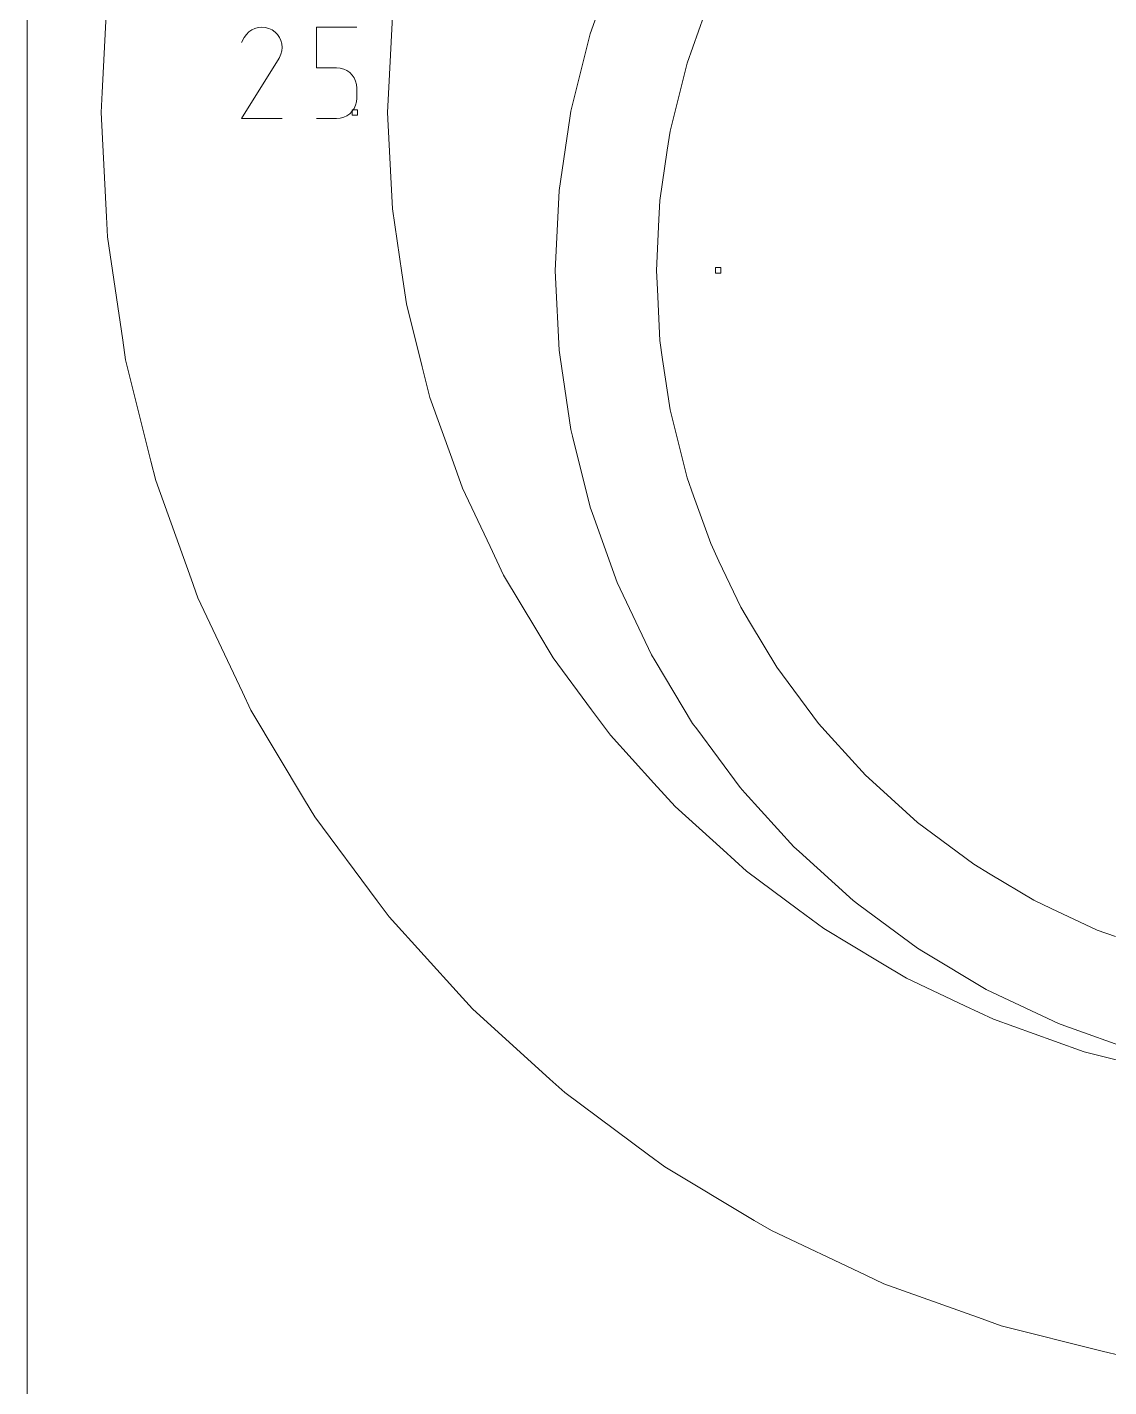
# Model space of a CAD drawing. Header units: centimetres. Extents: x -214 to 137, y -175 to 4.
# Drawn here: x 36.71 to 47.89, y -148.77 to -134.72 of the extents above; entities that cross this region are included whole.
import ezdxf

# ---------------------------------------------------------------- set-up
doc = ezdxf.new("R2010")
doc.units = ezdxf.units.CM
doc.header["$MEASUREMENT"] = 0
doc.layers.add('layer 1', color=7, linetype='Continuous')

msp = doc.modelspace()

# ---------------------------------------------------------------- linework, layer by layer
at = {"layer": 'layer 1', "color": 5, "lineweight": 9}
for points in [[(36.71429, -75.16373), (36.71429, -75.16373), (36.71429, -175.16373), (36.71429, -175.16373)], [(42.78724, -134.07292), (42.78724, -134.07292), (42.53299, -134.78352), (42.53299, -134.78352)], [(42.78724, -134.07292), (42.78724, -134.07292), (42.53299, -134.78352), (42.53299, -134.78352)], [(42.78724, -134.07292), (42.78724, -134.07292), (42.53299, -134.78352), (42.53299, -134.78352)], [(42.78724, -134.07292), (42.78724, -134.07292), (42.53299, -134.78352), (42.53299, -134.78352)], [(42.78724, -134.07292), (42.78724, -134.07292), (42.53299, -134.78352), (42.53299, -134.78352)], [(37.54286, -134.31348), (37.54286, -134.31348), (37.48993, -135.39095), (37.48993, -135.39095)], [(40.45532, -135.27102), (40.45532, -135.27102), (40.48812, -134.60356), (40.48812, -134.60356)], [(42.51548, -134.85342), (42.51548, -134.85342), (42.33209, -135.58551), (42.33209, -135.58551)], [(42.51548, -134.85342), (42.51548, -134.85342), (42.33209, -135.58551), (42.33209, -135.58551)], [(42.51548, -134.85342), (42.51548, -134.85342), (42.33209, -135.58551), (42.33209, -135.58551)], [(42.51548, -134.85342), (42.51548, -134.85342), (42.33209, -135.58551), (42.33209, -135.58551)], [(42.51548, -134.85342), (42.51548, -134.85342), (42.33209, -135.58551), (42.33209, -135.58551)], [(42.53299, -134.78352), (42.53299, -134.78352), (42.51548, -134.85342), (42.51548, -134.85342)], [(42.53299, -134.78352), (42.53299, -134.78352), (42.51548, -134.85342), (42.51548, -134.85342)], [(42.53299, -134.78352), (42.53299, -134.78352), (42.51548, -134.85342), (42.51548, -134.85342)], [(42.53299, -134.78352), (42.53299, -134.78352), (42.51548, -134.85342), (42.51548, -134.85342)], [(42.53299, -134.78352), (42.53299, -134.78352), (42.51548, -134.85342), (42.51548, -134.85342)], [(40.43928, -135.5976), (40.43928, -135.5976), (40.45532, -135.27102), (40.45532, -135.27102)], [(37.48993, -135.39095), (37.48993, -135.39095), (37.47978, -135.5976), (37.47978, -135.5976)], [(40.12854, -135.56901), (40.12854, -135.56901), (40.07139, -135.56901), (40.07139, -135.56901)], [(40.07139, -135.56901), (40.07139, -135.56901), (40.07139, -135.62616), (40.07139, -135.62616)], [(40.12854, -135.62616), (40.12854, -135.62616), (40.12854, -135.56901), (40.12854, -135.56901)], [(37.47978, -135.5976), (37.47978, -135.5976), (37.53271, -136.67507), (37.53271, -136.67507)], [(40.07139, -135.62616), (40.07139, -135.62616), (40.12854, -135.62616), (40.12854, -135.62616)], [(40.47207, -136.26505), (40.47207, -136.26505), (40.43928, -135.5976), (40.43928, -135.5976)], [(42.32152, -135.65679), (42.32152, -135.65679), (42.21078, -136.40334), (42.21078, -136.40334)], [(42.32152, -135.65679), (42.32152, -135.65679), (42.21078, -136.40334), (42.21078, -136.40334)], [(42.32152, -135.65679), (42.32152, -135.65679), (42.21078, -136.40334), (42.21078, -136.40334)], [(42.32152, -135.65679), (42.32152, -135.65679), (42.21078, -136.40334), (42.21078, -136.40334)], [(42.32152, -135.65679), (42.32152, -135.65679), (42.21078, -136.40334), (42.21078, -136.40334)], [(42.33209, -135.58551), (42.33209, -135.58551), (42.32152, -135.65679), (42.32152, -135.65679)], [(42.33209, -135.58551), (42.33209, -135.58551), (42.32152, -135.65679), (42.32152, -135.65679)], [(42.33209, -135.58551), (42.33209, -135.58551), (42.32152, -135.65679), (42.32152, -135.65679)], [(42.33209, -135.58551), (42.33209, -135.58551), (42.32152, -135.65679), (42.32152, -135.65679)], [(42.33209, -135.58551), (42.33209, -135.58551), (42.32152, -135.65679), (42.32152, -135.65679)], [(40.48812, -136.59163), (40.48812, -136.59163), (40.47207, -136.26505), (40.47207, -136.26505)], [(42.21078, -136.40334), (42.21078, -136.40334), (42.20724, -136.47531), (42.20724, -136.47531)], [(42.21078, -136.40334), (42.21078, -136.40334), (42.20724, -136.47531), (42.20724, -136.47531)], [(42.21078, -136.40334), (42.21078, -136.40334), (42.20724, -136.47531), (42.20724, -136.47531)], [(42.21078, -136.40334), (42.21078, -136.40334), (42.20724, -136.47531), (42.20724, -136.47531)], [(42.21078, -136.40334), (42.21078, -136.40334), (42.20724, -136.47531), (42.20724, -136.47531)], [(42.20724, -136.47531), (42.20724, -136.47531), (42.17022, -137.22911), (42.17022, -137.22911)], [(42.20724, -136.47531), (42.20724, -136.47531), (42.17022, -137.22911), (42.17022, -137.22911)], [(42.20724, -136.47531), (42.20724, -136.47531), (42.17022, -137.22911), (42.17022, -137.22911)], [(42.20724, -136.47531), (42.20724, -136.47531), (42.17022, -137.22911), (42.17022, -137.22911)], [(42.20724, -136.47531), (42.20724, -136.47531), (42.17022, -137.22911), (42.17022, -137.22911)], [(37.53271, -136.67507), (37.53271, -136.67507), (37.54286, -136.88171), (37.54286, -136.88171)], [(40.58617, -137.25265), (40.58617, -137.25265), (40.48812, -136.59163), (40.48812, -136.59163)], [(37.54286, -136.88171), (37.54286, -136.88171), (37.70115, -137.9488), (37.70115, -137.9488)], [(40.63415, -137.57608), (40.63415, -137.57608), (40.58617, -137.25265), (40.58617, -137.25265)], [(42.17022, -137.22911), (42.17022, -137.22911), (42.17375, -137.30108), (42.17375, -137.30108)], [(42.17022, -137.22911), (42.17022, -137.22911), (42.17375, -137.30108), (42.17375, -137.30108)], [(42.17022, -137.22911), (42.17022, -137.22911), (42.17375, -137.30108), (42.17375, -137.30108)], [(42.17022, -137.22911), (42.17022, -137.22911), (42.17375, -137.30108), (42.17375, -137.30108)], [(42.17022, -137.22911), (42.17022, -137.22911), (42.17375, -137.30108), (42.17375, -137.30108)], [(43.88375, -137.20053), (43.88375, -137.20053), (43.8266, -137.20053), (43.8266, -137.20053)], [(43.8266, -137.20053), (43.8266, -137.20053), (43.8266, -137.25768), (43.8266, -137.25768)], [(43.88375, -137.20053), (43.88375, -137.20053), (43.8266, -137.20053), (43.8266, -137.20053)], [(43.8266, -137.20053), (43.8266, -137.20053), (43.8266, -137.25768), (43.8266, -137.25768)], [(43.88375, -137.20053), (43.88375, -137.20053), (43.8266, -137.20053), (43.8266, -137.20053)], [(43.8266, -137.20053), (43.8266, -137.20053), (43.8266, -137.25768), (43.8266, -137.25768)], [(43.88375, -137.20053), (43.88375, -137.20053), (43.8266, -137.20053), (43.8266, -137.20053)], [(43.8266, -137.20053), (43.8266, -137.20053), (43.8266, -137.25768), (43.8266, -137.25768)], [(43.88375, -137.20053), (43.88375, -137.20053), (43.8266, -137.20053), (43.8266, -137.20053)], [(43.8266, -137.20053), (43.8266, -137.20053), (43.8266, -137.25768), (43.8266, -137.25768)], [(43.8266, -137.25768), (43.8266, -137.25768), (43.88375, -137.25768), (43.88375, -137.25768)], [(43.8266, -137.25768), (43.8266, -137.25768), (43.88375, -137.25768), (43.88375, -137.25768)], [(43.8266, -137.25768), (43.8266, -137.25768), (43.88375, -137.25768), (43.88375, -137.25768)], [(43.8266, -137.25768), (43.8266, -137.25768), (43.88375, -137.25768), (43.88375, -137.25768)], [(43.8266, -137.25768), (43.8266, -137.25768), (43.88375, -137.25768), (43.88375, -137.25768)], [(43.88375, -137.25768), (43.88375, -137.25768), (43.88375, -137.20053), (43.88375, -137.20053)], [(43.88375, -137.25768), (43.88375, -137.25768), (43.88375, -137.20053), (43.88375, -137.20053)], [(43.88375, -137.25768), (43.88375, -137.25768), (43.88375, -137.20053), (43.88375, -137.20053)], [(43.88375, -137.25768), (43.88375, -137.25768), (43.88375, -137.20053), (43.88375, -137.20053)], [(43.88375, -137.25768), (43.88375, -137.25768), (43.88375, -137.20053), (43.88375, -137.20053)], [(42.17375, -137.30108), (42.17375, -137.30108), (42.21079, -138.05488), (42.21079, -138.05488)], [(42.17375, -137.30108), (42.17375, -137.30108), (42.21079, -138.05488), (42.21079, -138.05488)], [(42.17375, -137.30108), (42.17375, -137.30108), (42.21079, -138.05488), (42.21079, -138.05488)], [(42.17375, -137.30108), (42.17375, -137.30108), (42.21079, -138.05488), (42.21079, -138.05488)], [(42.17375, -137.30108), (42.17375, -137.30108), (42.21079, -138.05488), (42.21079, -138.05488)], [(40.79652, -138.22431), (40.79652, -138.22431), (40.63415, -137.57608), (40.63415, -137.57608)], [(37.70115, -137.9488), (37.70115, -137.9488), (37.73151, -138.15345), (37.73151, -138.15345)], [(42.21079, -138.05488), (42.21079, -138.05488), (42.22136, -138.12616), (42.22136, -138.12616)], [(42.21079, -138.05488), (42.21079, -138.05488), (42.22136, -138.12616), (42.22136, -138.12616)], [(42.21079, -138.05488), (42.21079, -138.05488), (42.22136, -138.12616), (42.22136, -138.12616)], [(42.21079, -138.05488), (42.21079, -138.05488), (42.22136, -138.12616), (42.22136, -138.12616)], [(42.21079, -138.05488), (42.21079, -138.05488), (42.22136, -138.12616), (42.22136, -138.12616)], [(37.73151, -138.15345), (37.73151, -138.15345), (37.99363, -139.19989), (37.99363, -139.19989)], [(40.87597, -138.54148), (40.87597, -138.54148), (40.79652, -138.22431), (40.79652, -138.22431)], [(42.22136, -138.12616), (42.22136, -138.12616), (42.33209, -138.8727), (42.33209, -138.8727)], [(42.22136, -138.12616), (42.22136, -138.12616), (42.33209, -138.8727), (42.33209, -138.8727)], [(42.22136, -138.12616), (42.22136, -138.12616), (42.33209, -138.8727), (42.33209, -138.8727)], [(42.22136, -138.12616), (42.22136, -138.12616), (42.33209, -138.8727), (42.33209, -138.8727)], [(42.22136, -138.12616), (42.22136, -138.12616), (42.33209, -138.8727), (42.33209, -138.8727)], [(41.1011, -139.17068), (41.1011, -139.17068), (40.87597, -138.54148), (40.87597, -138.54148)], [(42.33209, -138.8727), (42.33209, -138.8727), (42.3496, -138.9426), (42.3496, -138.9426)], [(42.33209, -138.8727), (42.33209, -138.8727), (42.3496, -138.9426), (42.3496, -138.9426)], [(42.33209, -138.8727), (42.33209, -138.8727), (42.3496, -138.9426), (42.3496, -138.9426)], [(42.33209, -138.8727), (42.33209, -138.8727), (42.3496, -138.9426), (42.3496, -138.9426)], [(42.33209, -138.8727), (42.33209, -138.8727), (42.3496, -138.9426), (42.3496, -138.9426)], [(42.3496, -138.9426), (42.3496, -138.9426), (42.53299, -139.67469), (42.53299, -139.67469)], [(42.3496, -138.9426), (42.3496, -138.9426), (42.53299, -139.67469), (42.53299, -139.67469)], [(42.3496, -138.9426), (42.3496, -138.9426), (42.53299, -139.67469), (42.53299, -139.67469)], [(42.3496, -138.9426), (42.3496, -138.9426), (42.53299, -139.67469), (42.53299, -139.67469)], [(42.3496, -138.9426), (42.3496, -138.9426), (42.53299, -139.67469), (42.53299, -139.67469)], [(37.99363, -139.19989), (37.99363, -139.19989), (38.0439, -139.40058), (38.0439, -139.40058)], [(41.21125, -139.47854), (41.21125, -139.47854), (41.1011, -139.17068), (41.1011, -139.17068)], [(38.0439, -139.40058), (38.0439, -139.40058), (38.40733, -140.41629), (38.40733, -140.41629)], [(41.49697, -140.08264), (41.49697, -140.08264), (41.21125, -139.47854), (41.21125, -139.47854)], [(42.53299, -139.67469), (42.53299, -139.67469), (42.55726, -139.74254), (42.55726, -139.74254)], [(42.53299, -139.67469), (42.53299, -139.67469), (42.55726, -139.74254), (42.55726, -139.74254)], [(42.53299, -139.67469), (42.53299, -139.67469), (42.55726, -139.74254), (42.55726, -139.74254)], [(42.53299, -139.67469), (42.53299, -139.67469), (42.55726, -139.74254), (42.55726, -139.74254)], [(42.53299, -139.67469), (42.53299, -139.67469), (42.55726, -139.74254), (42.55726, -139.74254)], [(42.55726, -139.74254), (42.55726, -139.74254), (42.81151, -140.45313), (42.81151, -140.45313)], [(42.55726, -139.74254), (42.55726, -139.74254), (42.81151, -140.45313), (42.81151, -140.45313)], [(42.55726, -139.74254), (42.55726, -139.74254), (42.81151, -140.45313), (42.81151, -140.45313)], [(42.55726, -139.74254), (42.55726, -139.74254), (42.81151, -140.45313), (42.81151, -140.45313)], [(42.55726, -139.74254), (42.55726, -139.74254), (42.81151, -140.45313), (42.81151, -140.45313)], [(41.63677, -140.37822), (41.63677, -140.37822), (41.49697, -140.08264), (41.49697, -140.08264)], [(38.40733, -140.41629), (38.40733, -140.41629), (38.47703, -140.61109), (38.47703, -140.61109)], [(41.98032, -140.9514), (41.98032, -140.9514), (41.63677, -140.37822), (41.63677, -140.37822)], [(42.81151, -140.45313), (42.81151, -140.45313), (42.84232, -140.51828), (42.84232, -140.51828)], [(42.81151, -140.45313), (42.81151, -140.45313), (42.84232, -140.51828), (42.84232, -140.51828)], [(42.81151, -140.45313), (42.81151, -140.45313), (42.84232, -140.51828), (42.84232, -140.51828)], [(42.81151, -140.45313), (42.81151, -140.45313), (42.84232, -140.51828), (42.84232, -140.51828)], [(42.81151, -140.45313), (42.81151, -140.45313), (42.84232, -140.51828), (42.84232, -140.51828)], [(38.47703, -140.61109), (38.47703, -140.61109), (38.93827, -141.58629), (38.93827, -141.58629)], [(42.84232, -140.51828), (42.84232, -140.51828), (43.165, -141.20053), (43.165, -141.20053)], [(42.84232, -140.51828), (42.84232, -140.51828), (43.165, -141.20053), (43.165, -141.20053)], [(42.84232, -140.51828), (42.84232, -140.51828), (43.165, -141.20053), (43.165, -141.20053)], [(42.84232, -140.51828), (42.84232, -140.51828), (43.165, -141.20053), (43.165, -141.20053)], [(42.84232, -140.51828), (42.84232, -140.51828), (43.165, -141.20053), (43.165, -141.20053)], [(42.14842, -141.23186), (42.14842, -141.23186), (41.98032, -140.9514), (41.98032, -140.9514)], [(42.5465, -141.7686), (42.5465, -141.7686), (42.14842, -141.23186), (42.14842, -141.23186)], [(43.165, -141.20053), (43.165, -141.20053), (43.20205, -141.26234), (43.20205, -141.26234)], [(43.165, -141.20053), (43.165, -141.20053), (43.20205, -141.26234), (43.20205, -141.26234)], [(43.165, -141.20053), (43.165, -141.20053), (43.20205, -141.26234), (43.20205, -141.26234)], [(43.165, -141.20053), (43.165, -141.20053), (43.20205, -141.26234), (43.20205, -141.26234)], [(43.165, -141.20053), (43.165, -141.20053), (43.20205, -141.26234), (43.20205, -141.26234)], [(43.20205, -141.26234), (43.20205, -141.26234), (43.59005, -141.90967), (43.59005, -141.90967)], [(43.20205, -141.26234), (43.20205, -141.26234), (43.59005, -141.90967), (43.59005, -141.90967)], [(43.20205, -141.26234), (43.20205, -141.26234), (43.59005, -141.90967), (43.59005, -141.90967)], [(43.20205, -141.26234), (43.20205, -141.26234), (43.59005, -141.90967), (43.59005, -141.90967)], [(43.20205, -141.26234), (43.20205, -141.26234), (43.59005, -141.90967), (43.59005, -141.90967)], [(38.93827, -141.58629), (38.93827, -141.58629), (39.02672, -141.77331), (39.02672, -141.77331)], [(39.02672, -141.77331), (39.02672, -141.77331), (39.58133, -142.69861), (39.58133, -142.69861)], [(42.74128, -142.03123), (42.74128, -142.03123), (42.5465, -141.7686), (42.5465, -141.7686)], [(43.19005, -142.52638), (43.19005, -142.52638), (42.74128, -142.03123), (42.74128, -142.03123)], [(43.59005, -141.90967), (43.59005, -141.90967), (43.63298, -141.96755), (43.63298, -141.96755)], [(43.59005, -141.90967), (43.59005, -141.90967), (43.63298, -141.96755), (43.63298, -141.96755)], [(43.59005, -141.90967), (43.59005, -141.90967), (43.63298, -141.96755), (43.63298, -141.96755)], [(43.59005, -141.90967), (43.59005, -141.90967), (43.63298, -141.96755), (43.63298, -141.96755)], [(43.59005, -141.90967), (43.59005, -141.90967), (43.63298, -141.96755), (43.63298, -141.96755)], [(43.63298, -141.96755), (43.63298, -141.96755), (44.08256, -142.57374), (44.08256, -142.57374)], [(43.63298, -141.96755), (43.63298, -141.96755), (44.08256, -142.57374), (44.08256, -142.57374)], [(43.63298, -141.96755), (43.63298, -141.96755), (44.08256, -142.57374), (44.08256, -142.57374)], [(43.63298, -141.96755), (43.63298, -141.96755), (44.08256, -142.57374), (44.08256, -142.57374)], [(43.63298, -141.96755), (43.63298, -141.96755), (44.08256, -142.57374), (44.08256, -142.57374)], [(43.40963, -142.76865), (43.40963, -142.76865), (43.19005, -142.52638), (43.19005, -142.52638)], [(44.08256, -142.57374), (44.08256, -142.57374), (44.13095, -142.62713), (44.13095, -142.62713)], [(44.08256, -142.57374), (44.08256, -142.57374), (44.13095, -142.62713), (44.13095, -142.62713)], [(44.08256, -142.57374), (44.08256, -142.57374), (44.13095, -142.62713), (44.13095, -142.62713)], [(44.08256, -142.57374), (44.08256, -142.57374), (44.13095, -142.62713), (44.13095, -142.62713)], [(44.08256, -142.57374), (44.08256, -142.57374), (44.13095, -142.62713), (44.13095, -142.62713)], [(39.58133, -142.69861), (39.58133, -142.69861), (39.68769, -142.87607), (39.68769, -142.87607)], [(44.13095, -142.62713), (44.13095, -142.62713), (44.63778, -143.18633), (44.63778, -143.18633)], [(44.13095, -142.62713), (44.13095, -142.62713), (44.63778, -143.18633), (44.63778, -143.18633)], [(44.13095, -142.62713), (44.13095, -142.62713), (44.63778, -143.18633), (44.63778, -143.18633)], [(44.13095, -142.62713), (44.13095, -142.62713), (44.63778, -143.18633), (44.63778, -143.18633)], [(44.13095, -142.62713), (44.13095, -142.62713), (44.63778, -143.18633), (44.63778, -143.18633)], [(39.68769, -142.87607), (39.68769, -142.87607), (40.33031, -143.74254), (40.33031, -143.74254)], [(43.90478, -143.21742), (43.90478, -143.21742), (43.40963, -142.76865), (43.40963, -142.76865)], [(44.14705, -143.437), (44.14705, -143.437), (43.90478, -143.21742), (43.90478, -143.21742)], [(44.63778, -143.18633), (44.63778, -143.18633), (44.69117, -143.23473), (44.69117, -143.23473)], [(44.63778, -143.18633), (44.63778, -143.18633), (44.69117, -143.23473), (44.69117, -143.23473)], [(44.63778, -143.18633), (44.63778, -143.18633), (44.69117, -143.23473), (44.69117, -143.23473)], [(44.63778, -143.18633), (44.63778, -143.18633), (44.69117, -143.23473), (44.69117, -143.23473)], [(44.63778, -143.18633), (44.63778, -143.18633), (44.69117, -143.23473), (44.69117, -143.23473)], [(44.69117, -143.23473), (44.69117, -143.23473), (45.25038, -143.74156), (45.25038, -143.74156)], [(44.69117, -143.23473), (44.69117, -143.23473), (45.25038, -143.74156), (45.25038, -143.74156)], [(44.69117, -143.23473), (44.69117, -143.23473), (45.25038, -143.74156), (45.25038, -143.74156)], [(44.69117, -143.23473), (44.69117, -143.23473), (45.25038, -143.74156), (45.25038, -143.74156)], [(44.69117, -143.23473), (44.69117, -143.23473), (45.25038, -143.74156), (45.25038, -143.74156)], [(44.6838, -143.83508), (44.6838, -143.83508), (44.14705, -143.437), (44.14705, -143.437)], [(40.33031, -143.74254), (40.33031, -143.74254), (40.45355, -143.90871), (40.45355, -143.90871)], [(44.94643, -144.02986), (44.94643, -144.02986), (44.6838, -143.83508), (44.6838, -143.83508)], [(45.25038, -143.74156), (45.25038, -143.74156), (45.30826, -143.78448), (45.30826, -143.78448)], [(45.25038, -143.74156), (45.25038, -143.74156), (45.30826, -143.78448), (45.30826, -143.78448)], [(45.25038, -143.74156), (45.25038, -143.74156), (45.30826, -143.78448), (45.30826, -143.78448)], [(45.25038, -143.74156), (45.25038, -143.74156), (45.30826, -143.78448), (45.30826, -143.78448)], [(45.25038, -143.74156), (45.25038, -143.74156), (45.30826, -143.78448), (45.30826, -143.78448)], [(45.30826, -143.78448), (45.30826, -143.78448), (45.91445, -144.23406), (45.91445, -144.23406)], [(45.30826, -143.78448), (45.30826, -143.78448), (45.91445, -144.23406), (45.91445, -144.23406)], [(45.30826, -143.78448), (45.30826, -143.78448), (45.91445, -144.23406), (45.91445, -144.23406)], [(45.30826, -143.78448), (45.30826, -143.78448), (45.91445, -144.23406), (45.91445, -144.23406)], [(45.30826, -143.78448), (45.30826, -143.78448), (45.91445, -144.23406), (45.91445, -144.23406)], [(40.45355, -143.90871), (40.45355, -143.90871), (41.17801, -144.70803), (41.17801, -144.70803)], [(45.51961, -144.37341), (45.51961, -144.37341), (44.94643, -144.02986), (44.94643, -144.02986)], [(45.91445, -144.23406), (45.91445, -144.23406), (45.97625, -144.27111), (45.97625, -144.27111)], [(45.91445, -144.23406), (45.91445, -144.23406), (45.97625, -144.27111), (45.97625, -144.27111)], [(45.91445, -144.23406), (45.91445, -144.23406), (45.97625, -144.27111), (45.97625, -144.27111)], [(45.91445, -144.23406), (45.91445, -144.23406), (45.97625, -144.27111), (45.97625, -144.27111)], [(45.91445, -144.23406), (45.91445, -144.23406), (45.97625, -144.27111), (45.97625, -144.27111)], [(45.97625, -144.27111), (45.97625, -144.27111), (46.62359, -144.6591), (46.62359, -144.6591)], [(45.97625, -144.27111), (45.97625, -144.27111), (46.62359, -144.6591), (46.62359, -144.6591)], [(45.97625, -144.27111), (45.97625, -144.27111), (46.62359, -144.6591), (46.62359, -144.6591)], [(45.97625, -144.27111), (45.97625, -144.27111), (46.62359, -144.6591), (46.62359, -144.6591)], [(45.97625, -144.27111), (45.97625, -144.27111), (46.62359, -144.6591), (46.62359, -144.6591)], [(45.80006, -144.5415), (45.80006, -144.5415), (45.51961, -144.37341), (45.51961, -144.37341)], [(46.40416, -144.82722), (46.40416, -144.82722), (45.80006, -144.5415), (45.80006, -144.5415)], [(46.62359, -144.6591), (46.62359, -144.6591), (46.68873, -144.68991), (46.68873, -144.68991)], [(46.62359, -144.6591), (46.62359, -144.6591), (46.68873, -144.68991), (46.68873, -144.68991)], [(46.62359, -144.6591), (46.62359, -144.6591), (46.68873, -144.68991), (46.68873, -144.68991)], [(46.62359, -144.6591), (46.62359, -144.6591), (46.68873, -144.68991), (46.68873, -144.68991)], [(46.62359, -144.6591), (46.62359, -144.6591), (46.68873, -144.68991), (46.68873, -144.68991)], [(46.68873, -144.68991), (46.68873, -144.68991), (47.37098, -145.01259), (47.37098, -145.01259)], [(46.68873, -144.68991), (46.68873, -144.68991), (47.37098, -145.01259), (47.37098, -145.01259)], [(46.68873, -144.68991), (46.68873, -144.68991), (47.37098, -145.01259), (47.37098, -145.01259)], [(46.68873, -144.68991), (46.68873, -144.68991), (47.37098, -145.01259), (47.37098, -145.01259)], [(46.68873, -144.68991), (46.68873, -144.68991), (47.37098, -145.01259), (47.37098, -145.01259)], [(41.17801, -144.70803), (41.17801, -144.70803), (41.31695, -144.86133), (41.31695, -144.86133)], [(46.69973, -144.96702), (46.69973, -144.96702), (46.40416, -144.82722), (46.40416, -144.82722)], [(41.31695, -144.86133), (41.31695, -144.86133), (42.11627, -145.58578), (42.11627, -145.58578)], [(47.32893, -145.19215), (47.32893, -145.19215), (46.69973, -144.96702), (46.69973, -144.96702)], [(47.37098, -145.01259), (47.37098, -145.01259), (47.43883, -145.03687), (47.43883, -145.03687)], [(47.37098, -145.01259), (47.37098, -145.01259), (47.43883, -145.03687), (47.43883, -145.03687)], [(47.37098, -145.01259), (47.37098, -145.01259), (47.43883, -145.03687), (47.43883, -145.03687)], [(47.37098, -145.01259), (47.37098, -145.01259), (47.43883, -145.03687), (47.43883, -145.03687)], [(47.37098, -145.01259), (47.37098, -145.01259), (47.43883, -145.03687), (47.43883, -145.03687)], [(47.43883, -145.03687), (47.43883, -145.03687), (48.14942, -145.29113), (48.14942, -145.29113)], [(47.43883, -145.03687), (47.43883, -145.03687), (48.14942, -145.29113), (48.14942, -145.29113)], [(47.43883, -145.03687), (47.43883, -145.03687), (48.14942, -145.29113), (48.14942, -145.29113)], [(47.43883, -145.03687), (47.43883, -145.03687), (48.14942, -145.29113), (48.14942, -145.29113)], [(47.43883, -145.03687), (47.43883, -145.03687), (48.14942, -145.29113), (48.14942, -145.29113)], [(47.63679, -145.3023), (47.63679, -145.3023), (47.32893, -145.19215), (47.32893, -145.19215)], [(48.28502, -145.46468), (48.28502, -145.46468), (47.63679, -145.3023), (47.63679, -145.3023)], [(42.11627, -145.58578), (42.11627, -145.58578), (42.26957, -145.72472), (42.26957, -145.72472)], [(42.26957, -145.72472), (42.26957, -145.72472), (43.13604, -146.36735), (43.13604, -146.36735)], [(43.13604, -146.36735), (43.13604, -146.36735), (43.30222, -146.49059), (43.30222, -146.49059)], [(43.30222, -146.49059), (43.30222, -146.49059), (44.2275, -147.04518), (44.2275, -147.04518)], [(44.2275, -147.04518), (44.2275, -147.04518), (44.40496, -147.15155), (44.40496, -147.15155)], [(44.40496, -147.15155), (44.40496, -147.15155), (45.38016, -147.61278), (45.38016, -147.61278)], [(45.38016, -147.61278), (45.38016, -147.61278), (45.56718, -147.70124), (45.56718, -147.70124)], [(45.56718, -147.70124), (45.56718, -147.70124), (46.5829, -148.06466), (46.5829, -148.06466)], [(46.5829, -148.06466), (46.5829, -148.06466), (46.77769, -148.13436), (46.77769, -148.13436)], [(46.77769, -148.13436), (46.77769, -148.13436), (47.82412, -148.39648), (47.82412, -148.39648)], [(47.82412, -148.39648), (47.82412, -148.39648), (48.02481, -148.44675), (48.02481, -148.44675)]]:
    msp.add_open_spline(points, degree=3, dxfattribs=at)
at = {"layer": 'layer 1', "color": 1, "lineweight": 9}
for points in [[(39.06813, -134.72905), (39.06813, -134.72905), (39.03561, -134.74404), (39.03561, -134.74404)], [(39.10263, -134.7198), (39.10263, -134.7198), (39.06813, -134.72905), (39.06813, -134.72905)], [(39.1383, -134.71649), (39.1383, -134.71649), (39.10263, -134.7198), (39.10263, -134.7198)], [(39.17435, -134.71932), (39.17435, -134.71932), (39.1383, -134.71649), (39.1383, -134.71649)], [(39.20998, -134.72852), (39.20998, -134.72852), (39.17435, -134.71932), (39.17435, -134.71932)], [(39.24439, -134.74428), (39.24439, -134.74428), (39.20998, -134.72852), (39.20998, -134.72852)], [(39.70252, -135.13656), (39.70252, -135.13656), (39.70252, -134.71646), (39.70252, -134.71646)], [(39.70252, -134.71646), (39.70252, -134.71646), (40.12149, -134.71646), (40.12149, -134.71646)], [(43.71083, -134.59307), (43.71083, -134.59307), (43.53405, -135.08719), (43.53405, -135.08719)], [(43.71083, -134.59307), (43.71083, -134.59307), (43.53405, -135.08719), (43.53405, -135.08719)], [(43.71083, -134.59307), (43.71083, -134.59307), (43.53405, -135.08719), (43.53405, -135.08719)], [(43.71083, -134.59307), (43.71083, -134.59307), (43.53405, -135.08719), (43.53405, -135.08719)], [(43.71083, -134.59307), (43.71083, -134.59307), (43.53405, -135.08719), (43.53405, -135.08719)], [(38.95783, -134.82136), (38.95783, -134.82136), (38.93032, -134.87413), (38.93032, -134.87413)], [(38.97966, -134.79041), (38.97966, -134.79041), (38.95783, -134.82136), (38.95783, -134.82136)], [(39.00585, -134.76456), (39.00585, -134.76456), (38.97966, -134.79041), (38.97966, -134.79041)], [(39.03561, -134.74404), (39.03561, -134.74404), (39.00585, -134.76456), (39.00585, -134.76456)], [(39.27518, -134.76613), (39.27518, -134.76613), (39.24439, -134.74428), (39.24439, -134.74428)], [(39.24439, -134.74428), (39.24439, -134.74428), (39.24439, -134.74428), (39.24439, -134.74428)], [(39.30091, -134.79236), (39.30091, -134.79236), (39.27518, -134.76613), (39.27518, -134.76613)], [(39.32138, -134.82216), (39.32138, -134.82216), (39.30091, -134.79236), (39.30091, -134.79236)], [(39.33634, -134.85472), (39.33634, -134.85472), (39.32138, -134.82216), (39.32138, -134.82216)], [(39.34557, -134.88924), (39.34557, -134.88924), (39.33634, -134.85472), (39.33634, -134.85472)], [(39.32059, -135.03085), (39.32059, -135.03085), (39.33658, -134.99652), (39.33658, -134.99652)], [(39.33658, -134.99652), (39.33658, -134.99652), (39.34592, -134.96095), (39.34592, -134.96095)], [(39.34884, -134.92492), (39.34884, -134.92492), (39.34557, -134.88924), (39.34557, -134.88924)], [(39.34592, -134.96095), (39.34592, -134.96095), (39.34884, -134.92492), (39.34884, -134.92492)], [(38.92973, -135.65983), (38.92973, -135.65983), (39.31687, -135.03658), (39.31687, -135.03658)], [(39.31687, -135.03658), (39.31687, -135.03658), (39.31733, -135.03601), (39.31733, -135.03601)], [(39.31687, -135.03658), (39.31687, -135.03658), (39.31687, -135.03658), (39.31687, -135.03658)], [(39.31733, -135.03601), (39.31733, -135.03601), (39.31777, -135.03543), (39.31777, -135.03543)], [(39.31777, -135.03543), (39.31777, -135.03543), (39.3182, -135.03485), (39.3182, -135.03485)], [(39.3182, -135.03485), (39.3182, -135.03485), (39.31861, -135.03424), (39.31861, -135.03424)], [(39.31861, -135.03424), (39.31861, -135.03424), (39.31902, -135.03362), (39.31902, -135.03362)], [(39.31902, -135.03362), (39.31902, -135.03362), (39.31942, -135.03298), (39.31942, -135.03298)], [(39.31942, -135.03298), (39.31942, -135.03298), (39.31981, -135.0323), (39.31981, -135.0323)], [(39.31981, -135.0323), (39.31981, -135.0323), (39.3202, -135.03159), (39.3202, -135.03159)], [(39.3202, -135.03159), (39.3202, -135.03159), (39.32059, -135.03085), (39.32059, -135.03085)], [(39.32059, -135.03085), (39.32059, -135.03085), (39.32059, -135.03085), (39.32059, -135.03085)], [(39.91201, -135.13656), (39.91201, -135.13656), (39.70252, -135.13656), (39.70252, -135.13656)], [(39.94962, -135.13992), (39.94962, -135.13992), (39.91201, -135.13656), (39.91201, -135.13656)], [(39.98504, -135.14962), (39.98504, -135.14962), (39.94962, -135.13992), (39.94962, -135.13992)], [(40.01767, -135.16506), (40.01767, -135.16506), (39.98504, -135.14962), (39.98504, -135.14962)], [(43.53405, -135.08719), (43.53405, -135.08719), (43.48561, -135.28053), (43.48561, -135.28053)], [(43.53405, -135.08719), (43.53405, -135.08719), (43.48561, -135.28053), (43.48561, -135.28053)], [(43.53405, -135.08719), (43.53405, -135.08719), (43.48561, -135.28053), (43.48561, -135.28053)], [(43.53405, -135.08719), (43.53405, -135.08719), (43.48561, -135.28053), (43.48561, -135.28053)], [(43.53405, -135.08719), (43.53405, -135.08719), (43.48561, -135.28053), (43.48561, -135.28053)], [(40.04691, -135.18567), (40.04691, -135.18567), (40.01767, -135.16506), (40.01767, -135.16506)], [(40.07217, -135.21087), (40.07217, -135.21087), (40.04691, -135.18567), (40.04691, -135.18567)], [(40.09286, -135.24005), (40.09286, -135.24005), (40.07217, -135.21087), (40.07217, -135.21087)], [(40.10837, -135.27265), (40.10837, -135.27265), (40.09286, -135.24005), (40.09286, -135.24005)], [(40.11811, -135.30808), (40.11811, -135.30808), (40.10837, -135.27265), (40.10837, -135.27265)], [(43.48561, -135.28053), (43.48561, -135.28053), (43.35811, -135.78959), (43.35811, -135.78959)], [(43.48561, -135.28053), (43.48561, -135.28053), (43.35811, -135.78959), (43.35811, -135.78959)], [(43.48561, -135.28053), (43.48561, -135.28053), (43.35811, -135.78959), (43.35811, -135.78959)], [(43.48561, -135.28053), (43.48561, -135.28053), (43.35811, -135.78959), (43.35811, -135.78959)], [(43.48561, -135.28053), (43.48561, -135.28053), (43.35811, -135.78959), (43.35811, -135.78959)], [(40.12149, -135.34574), (40.12149, -135.34574), (40.11811, -135.30808), (40.11811, -135.30808)], [(40.12149, -135.4501), (40.12149, -135.4501), (40.12149, -135.34574), (40.12149, -135.34574)], [(40.12149, -135.34574), (40.12149, -135.34574), (40.12149, -135.34574), (40.12149, -135.34574)], [(40.07215, -135.5852), (40.07215, -135.5852), (40.09284, -135.55593), (40.09284, -135.55593)], [(40.09284, -135.55593), (40.09284, -135.55593), (40.10836, -135.52326), (40.10836, -135.52326)], [(40.10836, -135.52326), (40.10836, -135.52326), (40.11811, -135.48779), (40.11811, -135.48779)], [(40.11811, -135.48779), (40.11811, -135.48779), (40.12149, -135.4501), (40.12149, -135.4501)], [(39.34869, -135.65983), (39.34869, -135.65983), (38.92973, -135.65983), (38.92973, -135.65983)], [(39.70252, -135.65982), (39.70252, -135.65982), (39.91201, -135.65982), (39.91201, -135.65982)], [(39.91201, -135.65982), (39.91201, -135.65982), (39.94961, -135.65644), (39.94961, -135.65644)], [(39.91201, -135.65982), (39.91201, -135.65982), (39.91201, -135.65982), (39.91201, -135.65982)], [(39.94961, -135.65644), (39.94961, -135.65644), (39.98502, -135.6467), (39.98502, -135.6467)], [(39.98502, -135.6467), (39.98502, -135.6467), (40.01764, -135.63118), (40.01764, -135.63118)], [(40.01764, -135.63118), (40.01764, -135.63118), (40.04689, -135.61048), (40.04689, -135.61048)], [(40.04689, -135.61048), (40.04689, -135.61048), (40.07215, -135.5852), (40.07215, -135.5852)], [(43.35811, -135.78959), (43.35811, -135.78959), (43.32885, -135.98676), (43.32885, -135.98676)], [(43.35811, -135.78959), (43.35811, -135.78959), (43.32885, -135.98676), (43.32885, -135.98676)], [(43.35811, -135.78959), (43.35811, -135.78959), (43.32885, -135.98676), (43.32885, -135.98676)], [(43.35811, -135.78959), (43.35811, -135.78959), (43.32885, -135.98676), (43.32885, -135.98676)], [(43.35811, -135.78959), (43.35811, -135.78959), (43.32885, -135.98676), (43.32885, -135.98676)], [(43.32885, -135.98676), (43.32885, -135.98676), (43.25187, -136.50587), (43.25187, -136.50587)], [(43.32885, -135.98676), (43.32885, -135.98676), (43.25187, -136.50587), (43.25187, -136.50587)], [(43.32885, -135.98676), (43.32885, -135.98676), (43.25187, -136.50587), (43.25187, -136.50587)], [(43.32885, -135.98676), (43.32885, -135.98676), (43.25187, -136.50587), (43.25187, -136.50587)], [(43.32885, -135.98676), (43.32885, -135.98676), (43.25187, -136.50587), (43.25187, -136.50587)], [(43.25187, -136.50587), (43.25187, -136.50587), (43.24207, -136.70495), (43.24207, -136.70495)], [(43.25187, -136.50587), (43.25187, -136.50587), (43.24207, -136.70495), (43.24207, -136.70495)], [(43.25187, -136.50587), (43.25187, -136.50587), (43.24207, -136.70495), (43.24207, -136.70495)], [(43.25187, -136.50587), (43.25187, -136.50587), (43.24207, -136.70495), (43.24207, -136.70495)], [(43.25187, -136.50587), (43.25187, -136.50587), (43.24207, -136.70495), (43.24207, -136.70495)], [(43.24207, -136.70495), (43.24207, -136.70495), (43.21634, -137.22911), (43.21634, -137.22911)], [(43.24207, -136.70495), (43.24207, -136.70495), (43.21634, -137.22911), (43.21634, -137.22911)], [(43.24207, -136.70495), (43.24207, -136.70495), (43.21634, -137.22911), (43.21634, -137.22911)], [(43.24207, -136.70495), (43.24207, -136.70495), (43.21634, -137.22911), (43.21634, -137.22911)], [(43.24207, -136.70495), (43.24207, -136.70495), (43.21634, -137.22911), (43.21634, -137.22911)], [(43.21634, -137.22911), (43.21634, -137.22911), (43.22612, -137.4282), (43.22612, -137.4282)], [(43.21634, -137.22911), (43.21634, -137.22911), (43.22612, -137.4282), (43.22612, -137.4282)], [(43.21634, -137.22911), (43.21634, -137.22911), (43.22612, -137.4282), (43.22612, -137.4282)], [(43.21634, -137.22911), (43.21634, -137.22911), (43.22612, -137.4282), (43.22612, -137.4282)], [(43.21634, -137.22911), (43.21634, -137.22911), (43.22612, -137.4282), (43.22612, -137.4282)], [(43.22612, -137.4282), (43.22612, -137.4282), (43.25185, -137.95234), (43.25185, -137.95234)], [(43.22612, -137.4282), (43.22612, -137.4282), (43.25185, -137.95234), (43.25185, -137.95234)], [(43.22612, -137.4282), (43.22612, -137.4282), (43.25185, -137.95234), (43.25185, -137.95234)], [(43.22612, -137.4282), (43.22612, -137.4282), (43.25185, -137.95234), (43.25185, -137.95234)], [(43.22612, -137.4282), (43.22612, -137.4282), (43.25185, -137.95234), (43.25185, -137.95234)], [(43.25185, -137.95234), (43.25185, -137.95234), (43.28109, -138.14951), (43.28109, -138.14951)], [(43.25185, -137.95234), (43.25185, -137.95234), (43.28109, -138.14951), (43.28109, -138.14951)], [(43.25185, -137.95234), (43.25185, -137.95234), (43.28109, -138.14951), (43.28109, -138.14951)], [(43.25185, -137.95234), (43.25185, -137.95234), (43.28109, -138.14951), (43.28109, -138.14951)], [(43.25185, -137.95234), (43.25185, -137.95234), (43.28109, -138.14951), (43.28109, -138.14951)], [(43.28109, -138.14951), (43.28109, -138.14951), (43.35811, -138.66863), (43.35811, -138.66863)], [(43.28109, -138.14951), (43.28109, -138.14951), (43.35811, -138.66863), (43.35811, -138.66863)], [(43.28109, -138.14951), (43.28109, -138.14951), (43.35811, -138.66863), (43.35811, -138.66863)], [(43.28109, -138.14951), (43.28109, -138.14951), (43.35811, -138.66863), (43.35811, -138.66863)], [(43.28109, -138.14951), (43.28109, -138.14951), (43.35811, -138.66863), (43.35811, -138.66863)], [(43.35811, -138.66863), (43.35811, -138.66863), (43.40654, -138.86197), (43.40654, -138.86197)], [(43.35811, -138.66863), (43.35811, -138.66863), (43.40654, -138.86197), (43.40654, -138.86197)], [(43.35811, -138.66863), (43.35811, -138.66863), (43.40654, -138.86197), (43.40654, -138.86197)], [(43.35811, -138.66863), (43.35811, -138.66863), (43.40654, -138.86197), (43.40654, -138.86197)], [(43.35811, -138.66863), (43.35811, -138.66863), (43.40654, -138.86197), (43.40654, -138.86197)], [(43.40654, -138.86197), (43.40654, -138.86197), (43.53404, -139.37103), (43.53404, -139.37103)], [(43.40654, -138.86197), (43.40654, -138.86197), (43.53404, -139.37103), (43.53404, -139.37103)], [(43.40654, -138.86197), (43.40654, -138.86197), (43.53404, -139.37103), (43.53404, -139.37103)], [(43.40654, -138.86197), (43.40654, -138.86197), (43.53404, -139.37103), (43.53404, -139.37103)], [(43.40654, -138.86197), (43.40654, -138.86197), (43.53404, -139.37103), (43.53404, -139.37103)], [(43.53404, -139.37103), (43.53404, -139.37103), (43.60121, -139.55867), (43.60121, -139.55867)], [(43.53404, -139.37103), (43.53404, -139.37103), (43.60121, -139.55867), (43.60121, -139.55867)], [(43.53404, -139.37103), (43.53404, -139.37103), (43.60121, -139.55867), (43.60121, -139.55867)], [(43.53404, -139.37103), (43.53404, -139.37103), (43.60121, -139.55867), (43.60121, -139.55867)], [(43.53404, -139.37103), (43.53404, -139.37103), (43.60121, -139.55867), (43.60121, -139.55867)], [(43.60121, -139.55867), (43.60121, -139.55867), (43.778, -140.05281), (43.778, -140.05281)], [(43.60121, -139.55867), (43.60121, -139.55867), (43.778, -140.05281), (43.778, -140.05281)], [(43.60121, -139.55867), (43.60121, -139.55867), (43.778, -140.05281), (43.778, -140.05281)], [(43.60121, -139.55867), (43.60121, -139.55867), (43.778, -140.05281), (43.778, -140.05281)], [(43.60121, -139.55867), (43.60121, -139.55867), (43.778, -140.05281), (43.778, -140.05281)], [(43.778, -140.05281), (43.778, -140.05281), (43.86322, -140.23298), (43.86322, -140.23298)], [(43.778, -140.05281), (43.778, -140.05281), (43.86322, -140.23298), (43.86322, -140.23298)], [(43.778, -140.05281), (43.778, -140.05281), (43.86322, -140.23298), (43.86322, -140.23298)], [(43.778, -140.05281), (43.778, -140.05281), (43.86322, -140.23298), (43.86322, -140.23298)], [(43.778, -140.05281), (43.778, -140.05281), (43.86322, -140.23298), (43.86322, -140.23298)], [(43.86322, -140.23298), (43.86322, -140.23298), (44.08759, -140.7074), (44.08759, -140.7074)], [(43.86322, -140.23298), (43.86322, -140.23298), (44.08759, -140.7074), (44.08759, -140.7074)], [(43.86322, -140.23298), (43.86322, -140.23298), (44.08759, -140.7074), (44.08759, -140.7074)], [(43.86322, -140.23298), (43.86322, -140.23298), (44.08759, -140.7074), (44.08759, -140.7074)], [(43.86322, -140.23298), (43.86322, -140.23298), (44.08759, -140.7074), (44.08759, -140.7074)], [(44.08759, -140.7074), (44.08759, -140.7074), (44.19008, -140.87836), (44.19008, -140.87836)], [(44.08759, -140.7074), (44.08759, -140.7074), (44.19008, -140.87836), (44.19008, -140.87836)], [(44.08759, -140.7074), (44.08759, -140.7074), (44.19008, -140.87836), (44.19008, -140.87836)], [(44.08759, -140.7074), (44.08759, -140.7074), (44.19008, -140.87836), (44.19008, -140.87836)], [(44.08759, -140.7074), (44.08759, -140.7074), (44.19008, -140.87836), (44.19008, -140.87836)], [(44.19008, -140.87836), (44.19008, -140.87836), (44.45985, -141.32847), (44.45985, -141.32847)], [(44.19008, -140.87836), (44.19008, -140.87836), (44.45985, -141.32847), (44.45985, -141.32847)], [(44.19008, -140.87836), (44.19008, -140.87836), (44.45985, -141.32847), (44.45985, -141.32847)], [(44.19008, -140.87836), (44.19008, -140.87836), (44.45985, -141.32847), (44.45985, -141.32847)], [(44.19008, -140.87836), (44.19008, -140.87836), (44.45985, -141.32847), (44.45985, -141.32847)], [(44.45985, -141.32847), (44.45985, -141.32847), (44.57861, -141.48859), (44.57861, -141.48859)], [(44.45985, -141.32847), (44.45985, -141.32847), (44.57861, -141.48859), (44.57861, -141.48859)], [(44.45985, -141.32847), (44.45985, -141.32847), (44.57861, -141.48859), (44.57861, -141.48859)], [(44.45985, -141.32847), (44.45985, -141.32847), (44.57861, -141.48859), (44.57861, -141.48859)], [(44.45985, -141.32847), (44.45985, -141.32847), (44.57861, -141.48859), (44.57861, -141.48859)], [(44.57861, -141.48859), (44.57861, -141.48859), (44.89121, -141.91007), (44.89121, -141.91007)], [(44.57861, -141.48859), (44.57861, -141.48859), (44.89121, -141.91007), (44.89121, -141.91007)], [(44.57861, -141.48859), (44.57861, -141.48859), (44.89121, -141.91007), (44.89121, -141.91007)], [(44.57861, -141.48859), (44.57861, -141.48859), (44.89121, -141.91007), (44.89121, -141.91007)], [(44.57861, -141.48859), (44.57861, -141.48859), (44.89121, -141.91007), (44.89121, -141.91007)], [(44.89121, -141.91007), (44.89121, -141.91007), (45.02508, -142.05778), (45.02508, -142.05778)], [(44.89121, -141.91007), (44.89121, -141.91007), (45.02508, -142.05778), (45.02508, -142.05778)], [(44.89121, -141.91007), (44.89121, -141.91007), (45.02508, -142.05778), (45.02508, -142.05778)], [(44.89121, -141.91007), (44.89121, -141.91007), (45.02508, -142.05778), (45.02508, -142.05778)], [(44.89121, -141.91007), (44.89121, -141.91007), (45.02508, -142.05778), (45.02508, -142.05778)], [(45.02508, -142.05778), (45.02508, -142.05778), (45.3775, -142.44662), (45.3775, -142.44662)], [(45.02508, -142.05778), (45.02508, -142.05778), (45.3775, -142.44662), (45.3775, -142.44662)], [(45.02508, -142.05778), (45.02508, -142.05778), (45.3775, -142.44662), (45.3775, -142.44662)], [(45.02508, -142.05778), (45.02508, -142.05778), (45.3775, -142.44662), (45.3775, -142.44662)], [(45.02508, -142.05778), (45.02508, -142.05778), (45.3775, -142.44662), (45.3775, -142.44662)], [(45.3775, -142.44662), (45.3775, -142.44662), (45.5252, -142.58046), (45.5252, -142.58046)], [(45.3775, -142.44662), (45.3775, -142.44662), (45.5252, -142.58046), (45.5252, -142.58046)], [(45.3775, -142.44662), (45.3775, -142.44662), (45.5252, -142.58046), (45.5252, -142.58046)], [(45.3775, -142.44662), (45.3775, -142.44662), (45.5252, -142.58046), (45.5252, -142.58046)], [(45.3775, -142.44662), (45.3775, -142.44662), (45.5252, -142.58046), (45.5252, -142.58046)], [(45.5252, -142.58046), (45.5252, -142.58046), (45.91402, -142.9329), (45.91402, -142.9329)], [(45.5252, -142.58046), (45.5252, -142.58046), (45.91402, -142.9329), (45.91402, -142.9329)], [(45.5252, -142.58046), (45.5252, -142.58046), (45.91402, -142.9329), (45.91402, -142.9329)], [(45.5252, -142.58046), (45.5252, -142.58046), (45.91402, -142.9329), (45.91402, -142.9329)], [(45.5252, -142.58046), (45.5252, -142.58046), (45.91402, -142.9329), (45.91402, -142.9329)], [(45.91402, -142.9329), (45.91402, -142.9329), (46.07412, -143.05164), (46.07412, -143.05164)], [(45.91402, -142.9329), (45.91402, -142.9329), (46.07412, -143.05164), (46.07412, -143.05164)], [(45.91402, -142.9329), (45.91402, -142.9329), (46.07412, -143.05164), (46.07412, -143.05164)], [(45.91402, -142.9329), (45.91402, -142.9329), (46.07412, -143.05164), (46.07412, -143.05164)], [(45.91402, -142.9329), (45.91402, -142.9329), (46.07412, -143.05164), (46.07412, -143.05164)], [(46.07412, -143.05164), (46.07412, -143.05164), (46.49564, -143.36424), (46.49564, -143.36424)], [(46.07412, -143.05164), (46.07412, -143.05164), (46.49564, -143.36424), (46.49564, -143.36424)], [(46.07412, -143.05164), (46.07412, -143.05164), (46.49564, -143.36424), (46.49564, -143.36424)], [(46.07412, -143.05164), (46.07412, -143.05164), (46.49564, -143.36424), (46.49564, -143.36424)], [(46.07412, -143.05164), (46.07412, -143.05164), (46.49564, -143.36424), (46.49564, -143.36424)], [(46.49564, -143.36424), (46.49564, -143.36424), (46.66661, -143.46673), (46.66661, -143.46673)], [(46.49564, -143.36424), (46.49564, -143.36424), (46.66661, -143.46673), (46.66661, -143.46673)], [(46.49564, -143.36424), (46.49564, -143.36424), (46.66661, -143.46673), (46.66661, -143.46673)], [(46.49564, -143.36424), (46.49564, -143.36424), (46.66661, -143.46673), (46.66661, -143.46673)], [(46.49564, -143.36424), (46.49564, -143.36424), (46.66661, -143.46673), (46.66661, -143.46673)], [(46.66661, -143.46673), (46.66661, -143.46673), (47.11671, -143.73651), (47.11671, -143.73651)], [(46.66661, -143.46673), (46.66661, -143.46673), (47.11671, -143.73651), (47.11671, -143.73651)], [(46.66661, -143.46673), (46.66661, -143.46673), (47.11671, -143.73651), (47.11671, -143.73651)], [(46.66661, -143.46673), (46.66661, -143.46673), (47.11671, -143.73651), (47.11671, -143.73651)], [(46.66661, -143.46673), (46.66661, -143.46673), (47.11671, -143.73651), (47.11671, -143.73651)], [(47.11671, -143.73651), (47.11671, -143.73651), (47.29689, -143.82172), (47.29689, -143.82172)], [(47.11671, -143.73651), (47.11671, -143.73651), (47.29689, -143.82172), (47.29689, -143.82172)], [(47.11671, -143.73651), (47.11671, -143.73651), (47.29689, -143.82172), (47.29689, -143.82172)], [(47.11671, -143.73651), (47.11671, -143.73651), (47.29689, -143.82172), (47.29689, -143.82172)], [(47.11671, -143.73651), (47.11671, -143.73651), (47.29689, -143.82172), (47.29689, -143.82172)], [(47.29689, -143.82172), (47.29689, -143.82172), (47.77131, -144.04612), (47.77131, -144.04612)], [(47.29689, -143.82172), (47.29689, -143.82172), (47.77131, -144.04612), (47.77131, -144.04612)], [(47.29689, -143.82172), (47.29689, -143.82172), (47.77131, -144.04612), (47.77131, -144.04612)], [(47.29689, -143.82172), (47.29689, -143.82172), (47.77131, -144.04612), (47.77131, -144.04612)], [(47.29689, -143.82172), (47.29689, -143.82172), (47.77131, -144.04612), (47.77131, -144.04612)], [(47.77131, -144.04612), (47.77131, -144.04612), (47.95898, -144.11326), (47.95898, -144.11326)], [(47.77131, -144.04612), (47.77131, -144.04612), (47.95898, -144.11326), (47.95898, -144.11326)], [(47.77131, -144.04612), (47.77131, -144.04612), (47.95898, -144.11326), (47.95898, -144.11326)], [(47.77131, -144.04612), (47.77131, -144.04612), (47.95898, -144.11326), (47.95898, -144.11326)], [(47.77131, -144.04612), (47.77131, -144.04612), (47.95898, -144.11326), (47.95898, -144.11326)]]:
    msp.add_open_spline(points, degree=3, dxfattribs=at)

doc.saveas('drawing.dxf')
